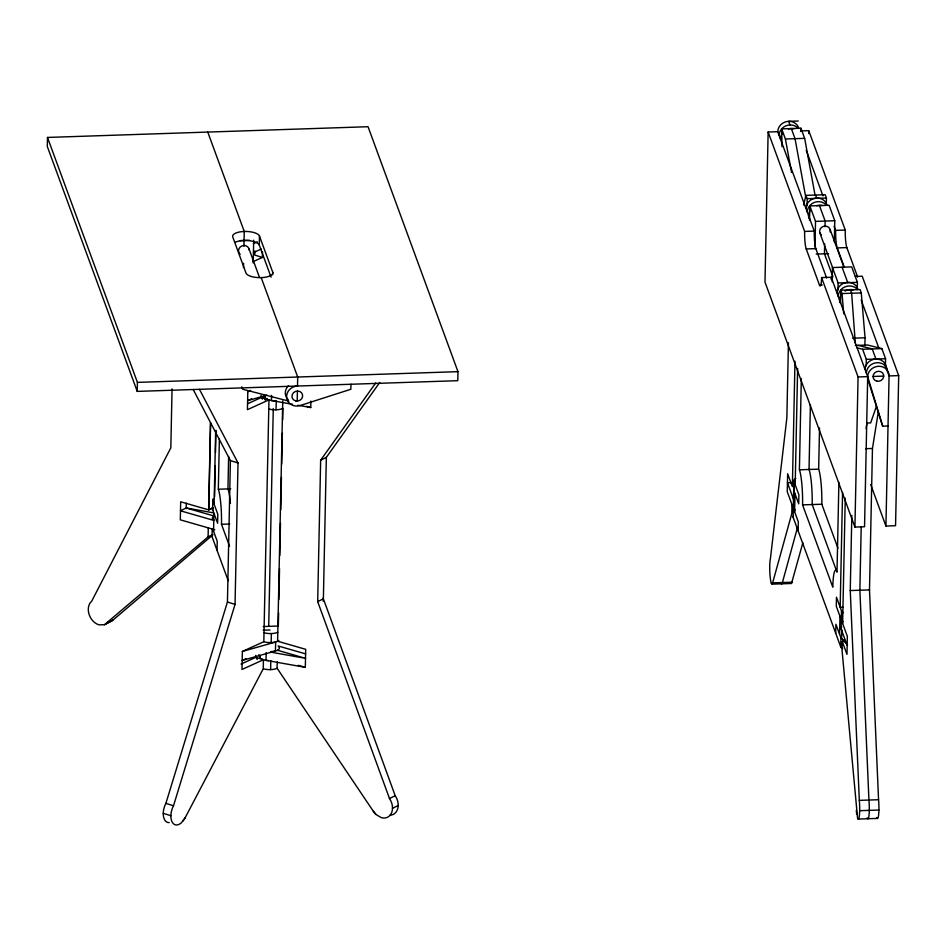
<?xml version="1.0" encoding="UTF-8"?>
<svg xmlns="http://www.w3.org/2000/svg" width="946" height="946" viewBox="0 0 946 946"><rect width="100%" height="100%" fill="white"/><g stroke="black" fill="none" stroke-linecap="round" stroke-linejoin="round"><path stroke-width="1.42" d="M47.489 137.442L47.3 146.453L137.241 391.396L457.781 380.682L457.97 371.66L368.041 126.717L47.489 137.442L137.418 382.385L137.241 391.396M172.054 388.889L170.824 447.825L91.679 601.23A13.492 10.205 63.5 0 0 89.019 614.191A13.492 10.205 63.5 0 0 98.952 624.833L104.462 624.727L112.456 620.552L212.673 535.022M186.173 508.664L186.291 503.118M107.489 622.385L112.763 620.209L104.462 624.727L208.096 536.89L208.286 527.88M214.777 529.748L180.308 519.827L180.686 501.794L208.664 509.859L210.485 422.874M210.603 422.909L208.782 509.894L213.24 507.6M228.223 580.738L212.034 536.654L212.2 528.92M212.791 500.6L212.602 509.61L217.615 523.268L217.805 514.257L212.791 500.6A9.72 3.618 1.2 0 1 213.418 498.755M213.56 531.25L213.926 513.229M214.115 504.218L215.664 430.607M214.576 496.709L215.227 465.739M215.499 452.472L215.96 430.359M217.048 550.3L217.237 541.289L212.732 529.003M229.547 546.244L221.494 524.297A26.985 3.618 88.1 0 0 218.325 489.224L219.377 439.169M228.636 456.516L227.951 488.893A26.985 3.618 88.1 0 1 230.41 503.331M169.216 822.606A13.492 7.698 -72.6 0 1 165.893 803.367L227.43 602.011L230.398 460.584L193.221 389.563M241.076 664.033L255.822 657.352L263.437 659.74L263.248 668.763L184.99 818.089L181.159 823.032L178.983 824.439A13.492 7.698 -72.6 0 1 171.403 820.217A13.492 7.698 -72.6 0 1 173.508 805.756L235.046 604.399L238.014 462.972L199.476 389.374M243.5 267.529L243.595 263.26M243.95 246.185L244.257 231.474L207.765 132.085M278.845 640.525A9.72 3.618 1.2 0 1 263.816 641.719L242.365 651.439L241.987 669.461L263.437 659.74M250.489 390.414L247.805 391.62L247.426 409.653L268.971 399.898L263.816 641.719M253.209 262.941L253.694 240.166M254.864 250.903L254.781 255.065L262.385 257.454L262.503 251.908M271.064 277.166L259.275 245.061L259.464 236.051A13.492 5.037 1.2 0 0 244.257 231.474A13.492 5.037 1.2 0 0 232.74 236.938L245.995 273.063A13.492 5.037 1.2 0 0 261.202 277.627A13.492 5.037 1.2 0 0 272.732 272.164L259.464 236.051M265.235 400.099L264.289 394.801M272.673 274.742L272.732 272.164M266.169 652.61L266.003 660.343L305.322 667.344L305.7 649.323L277.722 641.258M271.561 395.381L271.455 400.525L292.503 404.285M268.711 626.358L273.276 408.495M270.603 669.638L270.793 660.627M271.171 642.606L271.36 633.595M276.055 409.831L276.244 400.82M277.284 661.857L277.024 668.361A9.72 3.618 1.2 0 1 263.414 668.81M277.592 641.317L282.748 400.95M278.609 612.795L278.337 626.039L263.213 626.548M278.893 599.539L279.531 568.629M279.815 555.385L280.489 522.996M280.773 509.752L281.447 477.363M281.719 464.108L282.369 433.197M282.653 419.953L282.901 408.175M297.198 401.057L297.411 391.041M298.12 405.278L310.761 407.537L310.891 401.092M277.154 668.29L373.67 811.786L375.893 814.423L381.321 817.675A13.492 10.205 63.5 0 0 391.573 812.862A13.492 10.205 63.5 0 0 389.492 798.53L317.69 601.644L320.647 460.205L375.716 382.953M389.847 815.227A13.492 10.205 63.5 0 0 395.192 795.704L323.378 598.806L326.346 457.367L379.724 382.491M350.966 384.253L350.86 389.255L299.87 405.633A10.796 9.909 -20.2 0 1 286.673 397.71A10.796 9.909 -20.2 0 1 297.505 386.039L297.694 377.028L261.202 277.627M798.838 128.408A10.796 9.909 -20.2 0 0 787.261 121.455A10.796 9.909 -20.2 0 0 777.754 131.695L768.14 132.014L764.995 282.133L854.924 527.076L864.549 526.756L867.695 376.638L831.203 277.249L821.577 277.568A13.492 1.809 88.1 0 1 819.473 285.065L822.228 284.971M815.026 195.018L804.656 138.353L800.943 128.23L781.692 128.881L782.035 146.736M788.432 342.736L786.859 417.884L770.458 558.365A13.492 1.809 88.1 0 0 769.772 570.923A13.492 1.809 88.1 0 0 771.321 583.28L771.806 584.155L791.518 583.469L802.882 542.649M791.979 504.596L791.79 513.607L772.279 584.12L772.752 582.866L792.003 582.216L791.045 583.516M794.983 361.254L792.37 486.622L787.64 473.721L787.261 491.743L798.318 521.861L798.128 530.883M800.872 131.482L800.943 128.23M842.685 648.684A9.72 3.618 1.2 0 1 840.734 646.922L793.115 517.226L793.871 481.171A9.72 3.618 1.2 0 1 795.752 478.522M794.628 511.821L795.007 493.8M795.196 484.79L797.632 368.491M838.889 482.401L837.009 572.188A26.985 3.618 88.1 0 0 832.799 587.182L802.575 504.868A26.985 3.618 88.1 0 0 799.405 469.795L801.321 378.53M807.044 205.98L807.198 198.695L805.968 195.361L825.219 194.722L826.437 198.045L826.319 203.875M808.7 133.599L808.759 130.666L800.517 130.938M809.54 220.43L809.847 205.921L829.098 205.282L834.774 220.737L834.325 242.093M810.391 404.711L809.031 469.476A26.985 3.618 88.1 0 1 812.188 504.549L836.37 570.403M814.991 247.012L815.523 221.376L809.847 205.921M837.931 548.124L821.814 504.23A26.985 3.618 88.1 0 0 818.657 469.157L819.52 427.935M824.676 243.843L824.463 253.8L832.941 276.882M825.03 226.756L825.149 221.057L819.473 205.601M832.173 281.778L832.468 267.541L851.719 266.902L857.395 282.357L857.242 289.642M838.002 290.292L838.144 282.996L832.468 267.541M840.533 303.347L840.805 290.233L860.044 289.582L861.274 292.917L865.046 337.793L864.881 345.526M835.72 633.276L835.909 624.254L840.923 637.911L847.592 644.924M839.599 634.293L839.977 616.272M842.567 492.44L840.166 607.261L842.91 607.166M840.734 646.922L840.923 637.911A9.72 3.618 1.2 0 1 841.55 636.067M845.003 641.435L842.259 641.53L846.977 654.372L847.344 636.351L836.288 606.232L836.477 597.222L841.491 610.88L841.112 628.901L847.167 645.361M842.259 641.53L842.07 650.541L857.561 818.184A13.492 1.809 88.1 0 0 859.429 815.097A13.492 1.809 88.1 0 0 859.323 800.363L850.253 590.552L851.826 515.416M842.626 623.497L845.251 498.187M855.314 343.268L851.648 293.236L850.43 289.914M854.924 527.076L858.069 376.957L821.577 277.568M861.203 526.875L859.879 590.221L868.936 800.044A13.492 1.809 88.1 0 1 869.055 814.778A13.492 1.809 88.1 0 1 867.186 817.864M866.181 365.795L866.323 359.362L862.61 349.251L856.946 347.821M876.812 817.545A13.492 1.809 88.1 0 0 878.68 814.459A13.492 1.809 88.1 0 0 878.562 799.725L869.504 589.902L872.46 448.475L878.456 410.99M885.397 366.445L885.562 358.723L881.849 348.601L867.695 345.03L855.326 345.444M855.338 276.445L862.208 276.208L898.7 375.609L895.555 525.716L885.929 526.035L889.074 375.929L885.018 364.884M866.075 428.609L866.997 422.838M797.525 527.419L782.318 582.842L781.42 583.836L780.935 582.961M793.871 481.171L798.885 494.829L798.696 503.84L793.682 490.194L794.321 486.362M794.132 495.373L793.481 498.258A9.72 3.618 1.2 0 1 794.12 497.348M803.568 204.986L805.968 195.361M876.374 406.461L870.663 422.909L866.654 423.051M781.893 583.788L782.377 582.547M183.205 820.868L185.215 817.557M793.67 489.236L794.309 488.337M212.862 512.732L186.185 507.978L180.497 510.805L213.583 520.347M208.664 509.859L213.217 507.588M320.647 460.205L326.346 457.367M208.096 536.89L212.649 534.632M317.69 601.644L323.378 598.806M389.492 798.53L395.192 795.704M392.507 808.31L398.207 805.472M253.386 243.678L257.407 241.857M253.422 252.582L261.273 249.035M253.008 261.699L262.385 257.454M251.636 398.822L247.616 400.643L267.032 395.132M247.864 403.623L261.356 397.509L268.971 399.898L261.262 397.545M246.197 658.629L242.176 660.45L275.452 651.014L275.641 642.003L242.365 651.439M247.805 391.62L250.572 390.84M798.282 121.005L788.657 121.325L789.993 124.943M781.692 128.881L785.405 138.991L804.656 138.353M807.198 198.695L815.44 198.412M818.195 198.329L826.437 198.045M239.941 240.627L249.567 240.296M815.523 221.376L834.774 220.737M768.14 132.014L804.632 231.415L814.258 231.084A13.492 1.809 88.1 0 0 815.83 248.621L826.638 278.053M834.112 226.236L835.637 230.375L845.263 230.055A13.492 1.809 88.1 0 0 846.836 247.592L857.644 277.024M804.632 231.415A13.492 1.809 88.1 0 0 806.217 248.952L815.83 248.621M835.637 230.375A13.492 1.809 88.1 0 0 837.222 247.911L846.836 247.592M816.209 254.084L828.59 253.67M838.144 282.996L857.395 282.357M840.805 290.233L842.023 293.556L861.274 292.917M852.665 338.207L865.046 337.793M862.61 349.251L881.849 348.601M137.418 382.385L457.97 371.66M866.323 359.362L885.562 358.723M858.069 376.957L867.695 376.638A10.796 9.909 -20.2 0 1 878.598 366.268A10.796 9.909 -20.2 0 1 889.074 375.929L898.7 375.609M873.04 376.461L883.73 376.106M867.541 378.365L882.689 426.173L888.034 425.996M865.59 448.7L872.46 448.475M218.325 489.224L230.706 488.81M799.405 469.795L818.657 469.157M791.577 482.602L787.45 482.732L793.493 499.204A9.72 3.618 1.2 0 0 794.167 500.127M221.494 524.297L229.736 524.013M802.575 504.868L821.814 504.23M771.321 583.28L774.065 583.185M850.253 590.552L869.504 589.902M263.165 630.213L270.036 629.977M859.323 800.363L878.562 799.725M859.666 810.687L878.917 810.048M858.057 819.059L877.297 818.42M270.402 652.078L305.511 658.333L277.533 650.269M858.069 345.349L872.224 348.92L875.937 359.042A10.796 9.909 -20.2 0 1 886.426 368.692M288.802 401.116L242.625 389.22L241.738 386.808M306.563 406.319L310.761 407.537M186.185 507.978L212.767 515.629M278.112 645.964L305.688 653.911M298.321 665.322L305.322 667.344M230.398 460.584L238.014 462.972M227.43 602.011L235.046 604.399M165.893 803.367L173.508 805.756M163.256 813.323L170.859 815.712M373.386 811.266L375.893 814.423M808.759 130.666L845.263 230.055M806.24 150.308L822.961 195.869M861.203 300L878.94 348.317M837.222 247.911L844.092 266.642M830.068 229.405L844.021 267.422M791.317 128.55L795.03 138.672L805.673 196.792M815.594 195.042L816.812 198.376M842.094 267.221L847.77 282.677M819.804 232.74L832.764 268.037M777.754 131.695L814.258 231.084M806.217 248.952L819.473 285.065M870.687 484.518L885.929 526.035M248.987 248.833L259.464 277.344M261.013 395.393L262.397 399.165M258.849 654.608L259.854 657.34M255.645 655.424L257.158 659.516M882.689 426.173L867.695 376.638M785.405 138.991L791.53 172.409M856.674 813.998L856.296 810.403M842.023 293.556L843.726 313.824M779.09 135.313A10.796 9.909 -20.2 0 1 785.878 125.842A10.796 9.909 -20.2 0 1 797.49 127.615M821.246 234.88A5.392 4.955 -20.2 0 1 823.434 226.354A5.392 4.955 -20.2 0 1 830.127 231.995M844.683 640.371A9.72 3.618 1.2 0 1 841.597 638.834L841.786 629.823L841.112 628.901A9.72 3.618 1.2 0 1 841.739 627.044M794.356 491.116A9.72 3.618 1.2 0 1 793.682 490.194M843.253 621.652A9.72 3.618 1.2 0 1 841.29 618.944M843.442 612.641A9.72 3.618 1.2 0 1 841.491 610.88M795.255 509.977A9.72 3.618 1.2 0 1 793.292 507.269M793.115 517.226A9.72 3.618 1.2 0 1 793.103 516.28M235.164 242.271A13.492 5.037 1.2 0 1 249.318 240.698A13.492 5.037 1.2 0 1 259.275 245.061M240.166 254.308A5.392 4.955 -20.2 0 1 241.703 246.031A5.392 4.955 -20.2 0 1 249.2 250.111M268.475 660.604A9.72 3.618 1.2 0 1 260.398 655.554M213.193 510.462A9.72 3.618 1.2 0 1 213.311 507.695M277.781 632.306A9.72 3.618 1.2 0 1 264.171 632.756M212.034 536.654A9.72 3.618 1.2 0 1 212.661 534.797M276.445 400.808A9.72 3.618 1.2 0 1 265.247 396.658M282.464 408.542A9.72 3.618 1.2 0 1 268.853 409.003M288.27 399.768A10.796 9.909 -20.2 0 1 288.565 385.601M278.526 646.686A9.72 3.618 1.2 0 1 270.781 651.628M323.024 598.203A13.492 7.698 -72.6 0 1 323.248 601.313M214.506 520.454A9.72 3.618 1.2 0 1 213.122 516.705M780.415 138.92A10.796 9.909 -20.2 0 1 781.952 133.871M788.538 128.987A10.796 9.909 -20.2 0 1 794.072 128.798M865.046 369.413A10.796 9.909 -20.2 0 1 875.937 359.042M831.203 277.249A13.492 1.809 88.1 0 1 831.132 279.342M805.921 208.404A10.796 9.909 -20.2 0 1 815.428 198.163A10.796 9.909 -20.2 0 1 826.993 205.105M807.245 212.01A10.796 9.909 -20.2 0 1 814.045 202.539A10.796 9.909 -20.2 0 1 825.645 204.324M836.879 292.704A10.796 9.909 -20.2 0 1 846.386 282.476A10.796 9.909 -20.2 0 1 857.951 289.417M838.203 296.323A10.796 9.909 -20.2 0 1 845.003 286.851A10.796 9.909 -20.2 0 1 856.603 288.636M866.37 373.031A10.796 9.909 -20.2 0 1 875.866 362.791A10.796 9.909 -20.2 0 1 887.443 369.732M839.847 302.519A10.796 9.909 -20.2 0 1 841.065 294.88M845.062 291.084A10.796 9.909 -20.2 0 1 853.197 289.819M808.889 218.207A10.796 9.909 -20.2 0 1 810.119 210.58M816.705 205.696A10.796 9.909 -20.2 0 1 822.24 205.507M295.814 400.927A5.392 4.955 -20.2 0 0 302.495 394.577A5.392 4.955 -20.2 0 0 293.591 392.637A5.392 4.955 -20.2 0 0 295.814 400.927M876.907 381.167A5.392 4.955 -20.2 0 0 883.576 374.817A5.392 4.955 -20.2 0 0 874.683 372.866A5.392 4.955 -20.2 0 0 876.907 381.167"/></g></svg>
